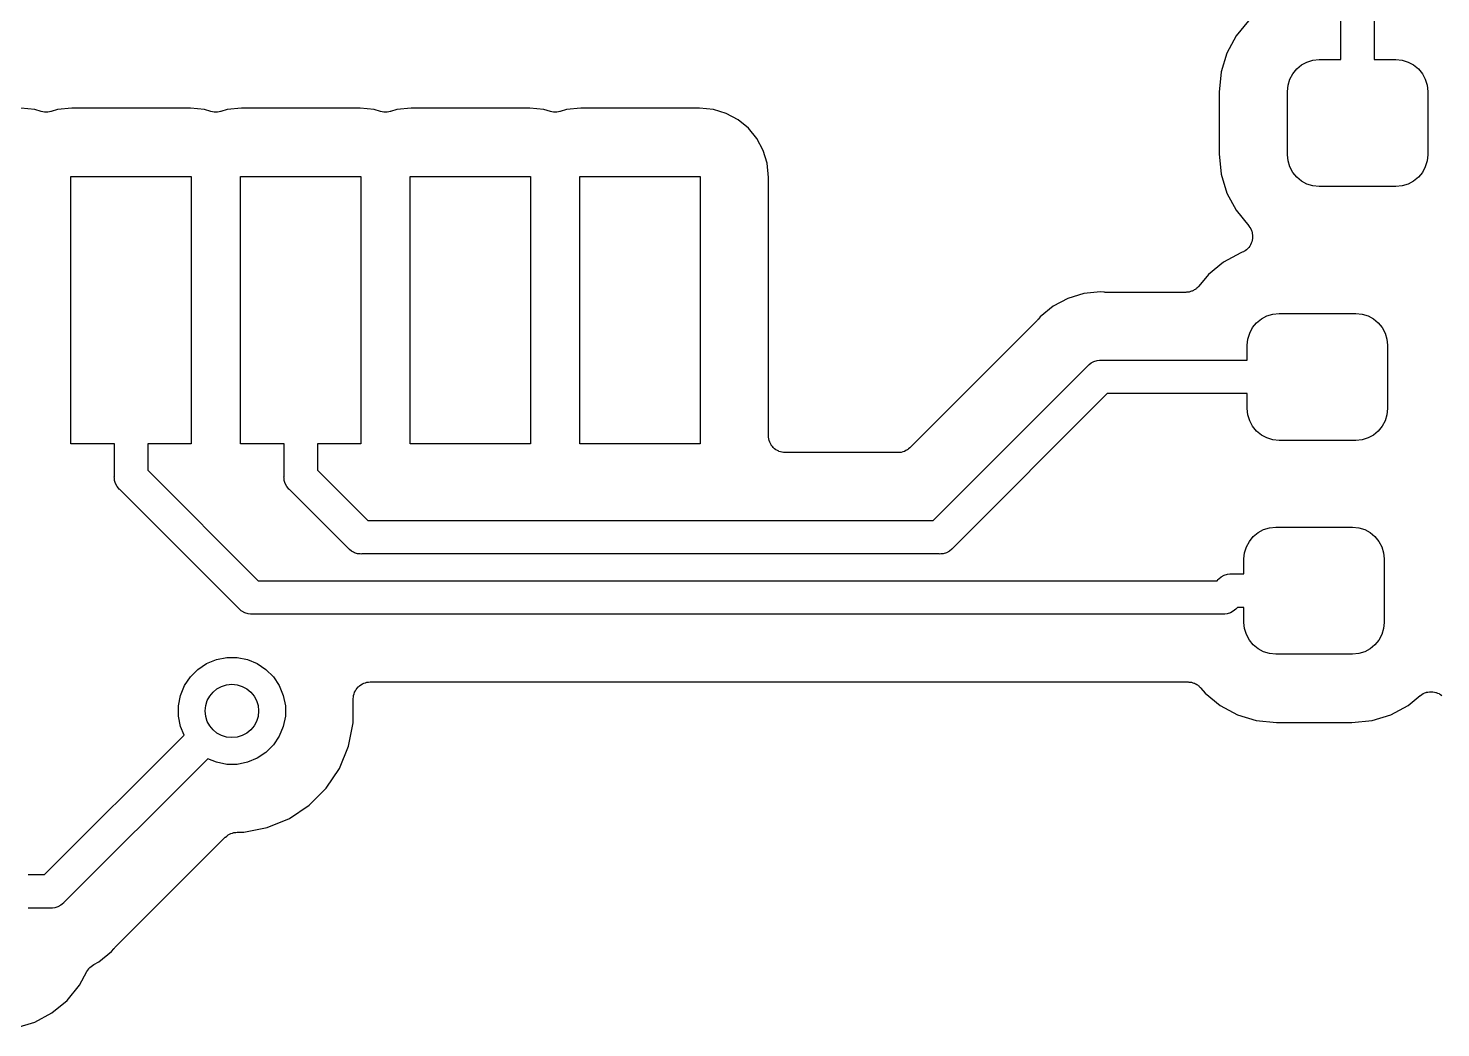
# Model space of a CAD drawing. Extents: x 4.98 to 6.83, y -5.59 to -3.87.
# Drawn here: x 5.9242 to 6.3405, y -5.1642 to -4.8697 of the extents above; entities that cross this region are included whole.
import ezdxf

# ---------------------------------------------------------------- set-up
doc = ezdxf.new("R2010")
doc.units = 0
doc.header["$MEASUREMENT"] = 0
doc.layers.add('BLACK', color=7, linetype='CONTINUOUS')

msp = doc.modelspace()

# ---------------------------------------------------------------- linework, layer by layer
at = {"layer": 'BLACK', "linetype": 'CONTINUOUS'}
for p, q in [((6.31102, -4.87894), (6.31102, -4.79453)), ((6.32087, -4.79633), (6.32087, -4.87894)), ((6.2838, -4.86747), (6.28014, -4.87193)), ((6.28014, -4.87193), (6.27742, -4.87702)), ((6.27742, -4.87702), (6.27574, -4.88254)), ((6.29685, -4.88309), (6.29801, -4.88168)), ((6.29801, -4.88168), (6.29943, -4.88051)), ((6.29943, -4.88051), (6.30105, -4.87965)), ((6.30105, -4.87965), (6.3028, -4.87912)), ((6.3028, -4.87912), (6.30463, -4.87894)), ((6.30463, -4.87894), (6.31102, -4.87894)), ((6.32087, -4.87894), (6.32726, -4.87894)), ((6.32726, -4.87894), (6.32909, -4.87912)), ((6.32909, -4.87912), (6.33084, -4.87965)), ((6.33084, -4.87965), (6.33246, -4.88051)), ((6.33246, -4.88051), (6.33388, -4.88168)), ((6.33388, -4.88168), (6.33504, -4.88309)), ((6.27574, -4.88254), (6.27515, -4.88853)), ((6.29528, -4.88829), (6.29546, -4.88646)), ((6.29546, -4.88646), (6.29599, -4.88471)), ((6.29599, -4.88471), (6.29685, -4.88309)), ((6.33504, -4.88309), (6.3359, -4.88471)), ((6.3359, -4.88471), (6.33643, -4.88646)), ((6.33643, -4.88646), (6.33661, -4.88829)), ((6.27515, -4.88853), (6.27515, -4.90674)), ((6.29528, -4.90699), (6.29528, -4.88829)), ((6.33661, -4.88829), (6.33661, -4.90699)), ((5.92616, -4.89368), (5.922, -4.89326)), ((5.92808, -4.89426), (5.92616, -4.89368)), ((5.92853, -4.89434), (5.92808, -4.89426)), ((5.92898, -4.89444), (5.92853, -4.89434)), ((5.92901, -4.89444), (5.92898, -4.89444)), ((5.92903, -4.89445), (5.92901, -4.89444)), ((5.92949, -4.89445), (5.92903, -4.89445)), ((5.92995, -4.89445), (5.92949, -4.89445)), ((5.92998, -4.89445), (5.92995, -4.89445)), ((5.93001, -4.89445), (5.92998, -4.89445)), ((5.93046, -4.89436), (5.93001, -4.89445)), ((5.93091, -4.89427), (5.93046, -4.89436)), ((5.93097, -4.89426), (5.93091, -4.89427)), ((5.93098, -4.89426), (5.93097, -4.89426)), ((5.93097, -4.89426), (5.93097, -4.89426)), ((5.93097, -4.89426), (5.93097, -4.89426)), ((5.93289, -4.89368), (5.93098, -4.89426)), ((5.93706, -4.89326), (5.93289, -4.89368)), ((5.972, -4.89326), (5.93706, -4.89326)), ((5.97616, -4.89368), (5.972, -4.89326)), ((5.97808, -4.89426), (5.97616, -4.89368)), ((5.97853, -4.89434), (5.97808, -4.89426)), ((5.97898, -4.89444), (5.97853, -4.89434)), ((5.97901, -4.89444), (5.97898, -4.89444)), ((5.97903, -4.89445), (5.97901, -4.89444)), ((5.97949, -4.89445), (5.97903, -4.89445)), ((5.97995, -4.89445), (5.97949, -4.89445)), ((5.97998, -4.89445), (5.97995, -4.89445)), ((5.98001, -4.89445), (5.97998, -4.89445)), ((5.98046, -4.89436), (5.98001, -4.89445)), ((5.98091, -4.89427), (5.98046, -4.89436)), ((5.98097, -4.89426), (5.98091, -4.89427)), ((5.98098, -4.89426), (5.98097, -4.89426)), ((5.98097, -4.89426), (5.98097, -4.89426)), ((5.98097, -4.89426), (5.98097, -4.89426)), ((5.98289, -4.89368), (5.98098, -4.89426)), ((5.98706, -4.89326), (5.98289, -4.89368)), ((6.022, -4.89326), (5.98706, -4.89326)), ((6.02616, -4.89368), (6.022, -4.89326)), ((6.02808, -4.89426), (6.02616, -4.89368)), ((6.02853, -4.89434), (6.02808, -4.89426)), ((6.02898, -4.89444), (6.02853, -4.89434)), ((6.02901, -4.89444), (6.02898, -4.89444)), ((6.02903, -4.89445), (6.02901, -4.89444)), ((6.02949, -4.89445), (6.02903, -4.89445)), ((6.02995, -4.89445), (6.02949, -4.89445)), ((6.02998, -4.89445), (6.02995, -4.89445)), ((6.03001, -4.89445), (6.02998, -4.89445)), ((6.03046, -4.89436), (6.03001, -4.89445)), ((6.03091, -4.89427), (6.03046, -4.89436)), ((6.03097, -4.89426), (6.03091, -4.89427)), ((6.03098, -4.89426), (6.03097, -4.89426)), ((6.03097, -4.89426), (6.03097, -4.89426)), ((6.03097, -4.89426), (6.03097, -4.89426)), ((6.03289, -4.89368), (6.03098, -4.89426)), ((6.03706, -4.89326), (6.03289, -4.89368)), ((6.072, -4.89326), (6.03706, -4.89326)), ((6.07616, -4.89368), (6.072, -4.89326)), ((6.07808, -4.89426), (6.07616, -4.89368)), ((6.07853, -4.89434), (6.07808, -4.89426)), ((6.07898, -4.89444), (6.07853, -4.89434)), ((6.07901, -4.89444), (6.07898, -4.89444)), ((6.07903, -4.89445), (6.07901, -4.89444)), ((6.07949, -4.89445), (6.07903, -4.89445)), ((6.07995, -4.89445), (6.07949, -4.89445)), ((6.07998, -4.89445), (6.07995, -4.89445)), ((6.08001, -4.89445), (6.07998, -4.89445)), ((6.08046, -4.89436), (6.08001, -4.89445)), ((6.08091, -4.89427), (6.08046, -4.89436)), ((6.08097, -4.89426), (6.08091, -4.89427)), ((6.08098, -4.89426), (6.08097, -4.89426)), ((6.08097, -4.89426), (6.08097, -4.89426)), ((6.08097, -4.89426), (6.08097, -4.89426)), ((6.08289, -4.89368), (6.08098, -4.89426)), ((6.08706, -4.89326), (6.08289, -4.89368)), ((6.122, -4.89326), (6.08706, -4.89326)), ((6.12616, -4.89368), (6.122, -4.89326)), ((6.12993, -4.89482), (6.12616, -4.89368)), ((6.13341, -4.89668), (6.12993, -4.89482)), ((6.13645, -4.89918), (6.13341, -4.89668)), ((6.13895, -4.90222), (6.13645, -4.89918)), ((6.14081, -4.9057), (6.13895, -4.90222)), ((6.14195, -4.90946), (6.14081, -4.9057)), ((6.27515, -4.90674), (6.27574, -4.91273)), ((6.29546, -4.90881), (6.29528, -4.90699)), ((6.33661, -4.90699), (6.33643, -4.90881)), ((6.14237, -4.91363), (6.14195, -4.90946)), ((6.29599, -4.91057), (6.29546, -4.90881)), ((6.29685, -4.91218), (6.29599, -4.91057)), ((6.3359, -4.91057), (6.33504, -4.91218)), ((6.33643, -4.90881), (6.3359, -4.91057)), ((5.93681, -4.99213), (5.93681, -4.91339)), ((5.93681, -4.91339), (5.97224, -4.91339)), ((5.97224, -4.91339), (5.97224, -4.99213)), ((5.98681, -4.99213), (5.98681, -4.91339)), ((5.98681, -4.91339), (6.02224, -4.91339)), ((6.02224, -4.91339), (6.02224, -4.99213)), ((6.03681, -4.99213), (6.03681, -4.91339)), ((6.03681, -4.91339), (6.07224, -4.91339)), ((6.07224, -4.91339), (6.07224, -4.99213)), ((6.08681, -4.99213), (6.08681, -4.91339)), ((6.08681, -4.91339), (6.12224, -4.91339)), ((6.12224, -4.91339), (6.12224, -4.99213)), ((6.14237, -4.98976), (6.14237, -4.91363)), ((6.27574, -4.91273), (6.27742, -4.91826)), ((6.29801, -4.9136), (6.29685, -4.91218)), ((6.29943, -4.91476), (6.29801, -4.9136)), ((6.30105, -4.91563), (6.29943, -4.91476)), ((6.3028, -4.91616), (6.30105, -4.91563)), ((6.33084, -4.91563), (6.32909, -4.91616)), ((6.33246, -4.91476), (6.33084, -4.91563)), ((6.33388, -4.9136), (6.33246, -4.91476)), ((6.33504, -4.91218), (6.33388, -4.9136)), ((6.27742, -4.91826), (6.28014, -4.92335)), ((6.30463, -4.91634), (6.3028, -4.91616)), ((6.32726, -4.91634), (6.30463, -4.91634)), ((6.32909, -4.91616), (6.32726, -4.91634)), ((6.28014, -4.92335), (6.28391, -4.92794)), ((6.28391, -4.92794), (6.28394, -4.92798)), ((6.28394, -4.92798), (6.28394, -4.92798)), ((6.28394, -4.92798), (6.28394, -4.92798)), ((6.28394, -4.92798), (6.28396, -4.928)), ((6.28396, -4.928), (6.28422, -4.9284)), ((6.28422, -4.9284), (6.28448, -4.92879)), ((6.28448, -4.92879), (6.28448, -4.9288)), ((6.28448, -4.9288), (6.28449, -4.92882)), ((6.28449, -4.92882), (6.28467, -4.92927)), ((6.28467, -4.92927), (6.28484, -4.9297)), ((6.28492, -4.93213), (6.28483, -4.93259)), ((6.28484, -4.9297), (6.28484, -4.92971)), ((6.28484, -4.92971), (6.28485, -4.92972)), ((6.28485, -4.92972), (6.28494, -4.93019)), ((6.28502, -4.93166), (6.28492, -4.93213)), ((6.28494, -4.93019), (6.28503, -4.93066)), ((6.28503, -4.93068), (6.28502, -4.93116)), ((6.28502, -4.93116), (6.28502, -4.93163)), ((6.28502, -4.93163), (6.28502, -4.93164)), ((6.28502, -4.93164), (6.28502, -4.93166)), ((6.28503, -4.93066), (6.28503, -4.93067)), ((6.28503, -4.93067), (6.28503, -4.93068)), ((6.28159, -4.93586), (6.27645, -4.93861)), ((6.28193, -4.93572), (6.28159, -4.93586)), ((6.28238, -4.93554), (6.28193, -4.93572)), ((6.28239, -4.93553), (6.28238, -4.93554)), ((6.2824, -4.93553), (6.28239, -4.93553)), ((6.28279, -4.93527), (6.2824, -4.93553)), ((6.28319, -4.935), (6.28279, -4.93527)), ((6.2832, -4.93499), (6.28319, -4.935)), ((6.28321, -4.93499), (6.2832, -4.93499)), ((6.28355, -4.93465), (6.28321, -4.93499)), ((6.28389, -4.93432), (6.28355, -4.93465)), ((6.2839, -4.9343), (6.28389, -4.93431)), ((6.28389, -4.93431), (6.28389, -4.93432)), ((6.28417, -4.9339), (6.2839, -4.9343)), ((6.28444, -4.93351), (6.28417, -4.9339)), ((6.28445, -4.93349), (6.28444, -4.9335)), ((6.28444, -4.9335), (6.28444, -4.93351)), ((6.28463, -4.93305), (6.28445, -4.93349)), ((6.28482, -4.93261), (6.28463, -4.93305)), ((6.28483, -4.93259), (6.28482, -4.9326)), ((6.28482, -4.9326), (6.28482, -4.93261)), ((6.27645, -4.93861), (6.27199, -4.94227)), ((6.27199, -4.94227), (6.26918, -4.94569)), ((6.23527, -4.94788), (6.23057, -4.94931)), ((6.23917, -4.9475), (6.23527, -4.94788)), ((6.23918, -4.9475), (6.23917, -4.9475)), ((6.24016, -4.9474), (6.23918, -4.9475)), ((6.24114, -4.9475), (6.24016, -4.9474)), ((6.24135, -4.9475), (6.24114, -4.9475)), ((6.24156, -4.94752), (6.24135, -4.9475)), ((6.24163, -4.94752), (6.24156, -4.94752)), ((6.26532, -4.94752), (6.24163, -4.94752)), ((6.26554, -4.9475), (6.26532, -4.94752)), ((6.26576, -4.9475), (6.26554, -4.9475)), ((6.26602, -4.94745), (6.26576, -4.9475)), ((6.26629, -4.94742), (6.26602, -4.94745)), ((6.2665, -4.94736), (6.26629, -4.94742)), ((6.26672, -4.94732), (6.2665, -4.94736)), ((6.26697, -4.94722), (6.26672, -4.94732)), ((6.26722, -4.94714), (6.26697, -4.94722)), ((6.26742, -4.94704), (6.26722, -4.94714)), ((6.26762, -4.94696), (6.26742, -4.94704)), ((6.26785, -4.94681), (6.26762, -4.94696)), ((6.26809, -4.94668), (6.26785, -4.94681)), ((6.26826, -4.94655), (6.26809, -4.94668)), ((6.26844, -4.94643), (6.26826, -4.94655)), ((6.26863, -4.94624), (6.26844, -4.94643)), ((6.26884, -4.94607), (6.26863, -4.94624)), ((6.26898, -4.9459), (6.26884, -4.94607)), ((6.26914, -4.94575), (6.26898, -4.9459)), ((6.26918, -4.94569), (6.26914, -4.94575)), ((6.22624, -4.95162), (6.22245, -4.95473)), ((6.23057, -4.94931), (6.22624, -4.95162)), ((6.2215, -4.95586), (6.18406, -4.9933)), ((6.22163, -4.9557), (6.2215, -4.95586)), ((6.22178, -4.95555), (6.22163, -4.9557)), ((6.22183, -4.95549), (6.22178, -4.95555)), ((6.22245, -4.95473), (6.22183, -4.95549)), ((6.28504, -4.9579), (6.2862, -4.95648)), ((6.2862, -4.95648), (6.28762, -4.95532)), ((6.28762, -4.95532), (6.28924, -4.95445)), ((6.28924, -4.95445), (6.29099, -4.95392)), ((6.29099, -4.95392), (6.29281, -4.95374)), ((6.29281, -4.95374), (6.31545, -4.95374)), ((6.31545, -4.95374), (6.31728, -4.95392)), ((6.31728, -4.95392), (6.31903, -4.95445)), ((6.31903, -4.95445), (6.32065, -4.95532)), ((6.32065, -4.95532), (6.32206, -4.95648)), ((6.32206, -4.95648), (6.32323, -4.9579)), ((6.28346, -4.96309), (6.28364, -4.96127)), ((6.28364, -4.96127), (6.28418, -4.95951)), ((6.28418, -4.95951), (6.28504, -4.9579)), ((6.32323, -4.9579), (6.32409, -4.95951)), ((6.32409, -4.95951), (6.32462, -4.96127)), ((6.32462, -4.96127), (6.3248, -4.96309)), ((6.28346, -4.96752), (6.28346, -4.96309)), ((6.3248, -4.96309), (6.3248, -4.98179)), ((6.19088, -5.01476), (6.23651, -4.96913)), ((6.23651, -4.96913), (6.23666, -4.96894)), ((6.23666, -4.96894), (6.23685, -4.96879)), ((6.23685, -4.96879), (6.23741, -4.96833)), ((6.23685, -4.96879), (6.23685, -4.96879)), ((6.23741, -4.96833), (6.23827, -4.96787)), ((6.23741, -4.96833), (6.23741, -4.96833)), ((6.23741, -4.96833), (6.23741, -4.96833)), ((6.23827, -4.96787), (6.23919, -4.96759)), ((6.23919, -4.96759), (6.23992, -4.96752)), ((6.23992, -4.96752), (6.24016, -4.9675)), ((6.23992, -4.96752), (6.23992, -4.96752)), ((6.24016, -4.9675), (6.2404, -4.96752)), ((6.2404, -4.96752), (6.28346, -4.96752)), ((6.2422, -4.97736), (6.19656, -5.02299)), ((6.28346, -4.97736), (6.2422, -4.97736)), ((6.28346, -4.98179), (6.28346, -4.97736)), ((6.28364, -4.98362), (6.28346, -4.98179)), ((6.3248, -4.98179), (6.32462, -4.98362)), ((6.28418, -4.98537), (6.28364, -4.98362)), ((6.28504, -4.98699), (6.28418, -4.98537)), ((6.32409, -4.98537), (6.32323, -4.98699)), ((6.32462, -4.98362), (6.32409, -4.98537)), ((6.14241, -4.99023), (6.14237, -4.98976)), ((6.14245, -4.9907), (6.14241, -4.99023)), ((6.2862, -4.9884), (6.28504, -4.98699)), ((6.28762, -4.98957), (6.2862, -4.9884)), ((6.28924, -4.99043), (6.28762, -4.98957)), ((6.29099, -4.99096), (6.28924, -4.99043)), ((6.31903, -4.99043), (6.31728, -4.99096)), ((6.32065, -4.98957), (6.31903, -4.99043)), ((6.32206, -4.9884), (6.32065, -4.98957)), ((6.32323, -4.98699), (6.32206, -4.9884)), ((5.94961, -4.99213), (5.93681, -4.99213)), ((5.94961, -5.00173), (5.94961, -4.99213)), ((5.97224, -4.99213), (5.95945, -4.99213)), ((5.95945, -4.99213), (5.95945, -4.99993)), ((5.99961, -4.99213), (5.98681, -4.99213)), ((5.99961, -5.00173), (5.99961, -4.99213)), ((6.02224, -4.99213), (6.00945, -4.99213)), ((6.00945, -4.99213), (6.00945, -4.99993)), ((6.07224, -4.99213), (6.03681, -4.99213)), ((6.12224, -4.99213), (6.08681, -4.99213)), ((6.14246, -4.99072), (6.14245, -4.9907)), ((6.14246, -4.99073), (6.14246, -4.99072)), ((6.1426, -4.99119), (6.14246, -4.99073)), ((6.14273, -4.99164), (6.1426, -4.99119)), ((6.14274, -4.99165), (6.14273, -4.99164)), ((6.14274, -4.99167), (6.14274, -4.99165)), ((6.14296, -4.99208), (6.14274, -4.99167)), ((6.14318, -4.9925), (6.14296, -4.99208)), ((6.14319, -4.99252), (6.14318, -4.9925)), ((6.1432, -4.99253), (6.14319, -4.99252)), ((6.1435, -4.9929), (6.1432, -4.99253)), ((6.14379, -4.99326), (6.1435, -4.9929)), ((6.14381, -4.99327), (6.14379, -4.99326)), ((6.14382, -4.99329), (6.14381, -4.99327)), ((6.14418, -4.99359), (6.14382, -4.99329)), ((6.14454, -4.99389), (6.14418, -4.99359)), ((6.14456, -4.9939), (6.14454, -4.99389)), ((6.14457, -4.99391), (6.14456, -4.9939)), ((6.14498, -4.99413), (6.14457, -4.99391)), ((6.1454, -4.99436), (6.14498, -4.99413)), ((6.14541, -4.99436), (6.1454, -4.99436)), ((6.14543, -4.99437), (6.14541, -4.99436)), ((6.14588, -4.99451), (6.14543, -4.99437)), ((6.14633, -4.99465), (6.14588, -4.99451)), ((6.14634, -4.99466), (6.14633, -4.99465)), ((6.14636, -4.99466), (6.14634, -4.99466)), ((6.14683, -4.99471), (6.14636, -4.99466)), ((6.1473, -4.99476), (6.14683, -4.99471)), ((6.14733, -4.99476), (6.1473, -4.99476)), ((6.14737, -4.99476), (6.14733, -4.99476)), ((6.14733, -4.99476), (6.14733, -4.99476)), ((6.14733, -4.99476), (6.14733, -4.99476)), ((6.18052, -4.99476), (6.14737, -4.99476)), ((6.18098, -4.99472), (6.18052, -4.99476)), ((6.18144, -4.99468), (6.18098, -4.99472)), ((6.18146, -4.99467), (6.18144, -4.99468)), ((6.18149, -4.99467), (6.18146, -4.99467)), ((6.18193, -4.99454), (6.18149, -4.99467)), ((6.18238, -4.99441), (6.18193, -4.99454)), ((6.1824, -4.99439), (6.18238, -4.99441)), ((6.18243, -4.99439), (6.1824, -4.99439)), ((6.18283, -4.99417), (6.18243, -4.99439)), ((6.18324, -4.99396), (6.18283, -4.99417)), ((6.18326, -4.99394), (6.18324, -4.99396)), ((6.18329, -4.99393), (6.18326, -4.99394)), ((6.18364, -4.99364), (6.18329, -4.99393)), ((6.18401, -4.99335), (6.18364, -4.99364)), ((6.18404, -4.99331), (6.18401, -4.99335)), ((6.18406, -4.9933), (6.18404, -4.99331)), ((6.18404, -4.99331), (6.18404, -4.99331)), ((6.18404, -4.99331), (6.18404, -4.99331)), ((6.29281, -4.99114), (6.29099, -4.99096)), ((6.31545, -4.99114), (6.29281, -4.99114)), ((6.31728, -4.99096), (6.31545, -4.99114)), ((5.94958, -5.00197), (5.94961, -5.00173)), ((5.94961, -5.00221), (5.94958, -5.00197)), ((5.94962, -5.00234), (5.94961, -5.00221)), ((5.94968, -5.00293), (5.94962, -5.00234)), ((5.94996, -5.00386), (5.94968, -5.00293)), ((5.95945, -4.99993), (5.992, -5.03248)), ((5.99958, -5.00197), (5.99961, -5.00173)), ((5.99961, -5.00221), (5.99958, -5.00197)), ((5.99962, -5.00234), (5.99961, -5.00221)), ((5.99968, -5.00293), (5.99962, -5.00234)), ((5.99996, -5.00386), (5.99968, -5.00293)), ((6.00945, -4.99993), (6.02428, -5.01476)), ((5.95042, -5.00472), (5.94996, -5.00386)), ((5.95084, -5.00523), (5.95042, -5.00472)), ((5.95103, -5.00547), (5.95084, -5.00523)), ((5.95122, -5.00562), (5.95103, -5.00547)), ((5.98631, -5.04071), (5.95122, -5.00562)), ((6.00042, -5.00472), (5.99996, -5.00386)), ((6.00084, -5.00523), (6.00042, -5.00472)), ((6.00103, -5.00547), (6.00084, -5.00523)), ((6.00122, -5.00562), (6.00103, -5.00547)), ((6.01859, -5.02299), (6.00122, -5.00562)), ((6.02428, -5.01476), (6.19088, -5.01476)), ((6.28406, -5.02089), (6.28522, -5.01947)), ((6.28522, -5.01947), (6.28664, -5.01831)), ((6.28664, -5.01831), (6.28825, -5.01744)), ((6.28825, -5.01744), (6.29001, -5.01691)), ((6.29001, -5.01691), (6.29183, -5.01673)), ((6.29183, -5.01673), (6.31447, -5.01673)), ((6.31447, -5.01673), (6.31629, -5.01691)), ((6.31629, -5.01691), (6.31805, -5.01744)), ((6.31805, -5.01744), (6.31966, -5.01831)), ((6.31966, -5.01831), (6.32108, -5.01947)), ((6.32108, -5.01947), (6.32224, -5.02089)), ((6.01875, -5.02318), (6.01859, -5.02299)), ((6.01893, -5.02334), (6.01875, -5.02318)), ((6.0195, -5.0238), (6.01893, -5.02334)), ((6.01893, -5.02334), (6.01893, -5.02334)), ((6.02007, -5.0241), (6.0195, -5.0238)), ((6.19566, -5.0238), (6.19481, -5.02425)), ((6.19641, -5.02318), (6.19566, -5.0238)), ((6.19656, -5.02299), (6.19641, -5.02318)), ((6.28266, -5.02426), (6.28319, -5.0225)), ((6.28319, -5.0225), (6.28406, -5.02089)), ((6.32224, -5.02089), (6.32311, -5.0225)), ((6.32311, -5.0225), (6.32364, -5.02426)), ((6.02035, -5.02425), (6.02007, -5.0241)), ((6.02128, -5.02454), (6.02035, -5.02425)), ((6.022, -5.02461), (6.02128, -5.02454)), ((6.02224, -5.02463), (6.022, -5.02461)), ((6.022, -5.02461), (6.022, -5.02461)), ((6.02249, -5.02461), (6.02224, -5.02463)), ((6.19267, -5.02461), (6.02249, -5.02461)), ((6.19291, -5.02463), (6.19267, -5.02461)), ((6.19315, -5.02461), (6.19291, -5.02463)), ((6.19388, -5.02454), (6.19315, -5.02461)), ((6.19315, -5.02461), (6.19315, -5.02461)), ((6.19481, -5.02425), (6.19388, -5.02454)), ((6.28248, -5.02608), (6.28266, -5.02426)), ((6.28248, -5.03051), (6.28248, -5.02608)), ((6.32364, -5.02426), (6.32382, -5.02608)), ((6.32382, -5.02608), (6.32382, -5.04478)), ((6.27454, -5.03248), (6.27489, -5.03212)), ((6.27489, -5.03212), (6.27505, -5.03194)), ((6.27505, -5.03194), (6.2758, -5.03132)), ((6.2758, -5.03132), (6.27665, -5.03086)), ((6.27665, -5.03086), (6.27758, -5.03058)), ((6.27758, -5.03058), (6.2783, -5.03051)), ((6.2783, -5.03051), (6.27854, -5.03049)), ((6.2783, -5.03051), (6.2783, -5.03051)), ((6.27854, -5.03049), (6.27878, -5.03051)), ((6.27878, -5.03051), (6.28248, -5.03051)), ((5.992, -5.03248), (6.27454, -5.03248)), ((6.28058, -5.04035), (6.28023, -5.04071)), ((6.28248, -5.04035), (6.28058, -5.04035)), ((6.28248, -5.04478), (6.28248, -5.04035)), ((5.98646, -5.0409), (5.98631, -5.04071)), ((5.98665, -5.04105), (5.98646, -5.0409)), ((5.98698, -5.04132), (5.98665, -5.04105)), ((5.98665, -5.04105), (5.98665, -5.04105)), ((5.98721, -5.04151), (5.98698, -5.04132)), ((5.98807, -5.04197), (5.98721, -5.04151)), ((5.989, -5.04225), (5.98807, -5.04197)), ((5.98972, -5.04232), (5.989, -5.04225)), ((5.98996, -5.04235), (5.98972, -5.04232)), ((5.98972, -5.04232), (5.98972, -5.04232)), ((5.9902, -5.04232), (5.98996, -5.04235)), ((6.27633, -5.04232), (5.9902, -5.04232)), ((6.27657, -5.04235), (6.27633, -5.04232)), ((6.27682, -5.04232), (6.27657, -5.04235)), ((6.27754, -5.04225), (6.27682, -5.04232)), ((6.27682, -5.04232), (6.27682, -5.04232)), ((6.27847, -5.04197), (6.27754, -5.04225)), ((6.27932, -5.04151), (6.27847, -5.04197)), ((6.28007, -5.0409), (6.27932, -5.04151)), ((6.28023, -5.04071), (6.28007, -5.0409)), ((6.28266, -5.04661), (6.28248, -5.04478)), ((6.28319, -5.04836), (6.28266, -5.04661)), ((6.28406, -5.04998), (6.28319, -5.04836)), ((6.32311, -5.04836), (6.32224, -5.04998)), ((6.32364, -5.04661), (6.32311, -5.04836)), ((6.32382, -5.04478), (6.32364, -5.04661)), ((6.28522, -5.0514), (6.28406, -5.04998)), ((6.28664, -5.05256), (6.28522, -5.0514)), ((6.28825, -5.05342), (6.28664, -5.05256)), ((6.31966, -5.05256), (6.31805, -5.05342)), ((6.32108, -5.0514), (6.31966, -5.05256)), ((6.32224, -5.04998), (6.32108, -5.0514)), ((5.97421, -5.05863), (5.97679, -5.05691)), ((5.97679, -5.05691), (5.97966, -5.05572)), ((5.97966, -5.05572), (5.9827, -5.05512)), ((5.9827, -5.05512), (5.9858, -5.05512)), ((5.9858, -5.05512), (5.98885, -5.05572)), ((5.98885, -5.05572), (5.99171, -5.05691)), ((5.99171, -5.05691), (5.99429, -5.05863)), ((6.29001, -5.05395), (6.28825, -5.05342)), ((6.29183, -5.05413), (6.29001, -5.05395)), ((6.31447, -5.05413), (6.29183, -5.05413)), ((6.31629, -5.05395), (6.31447, -5.05413)), ((6.31805, -5.05342), (6.31629, -5.05395)), ((5.9703, -5.06341), (5.97202, -5.06083)), ((5.97202, -5.06083), (5.97421, -5.05863)), ((5.99429, -5.05863), (5.99648, -5.06083)), ((5.99648, -5.06083), (5.99821, -5.06341)), ((5.96911, -5.06627), (5.9703, -5.06341)), ((5.99821, -5.06341), (5.99939, -5.06627)), ((6.02025, -5.06583), (6.02039, -5.06539)), ((6.02039, -5.06539), (6.0204, -5.06537)), ((6.0204, -5.06535), (6.02063, -5.06494)), ((6.0204, -5.06537), (6.0204, -5.06535)), ((6.02063, -5.06494), (6.02085, -5.06453)), ((6.02085, -5.06453), (6.02087, -5.06451)), ((6.02087, -5.0645), (6.02118, -5.06414)), ((6.02087, -5.06451), (6.02087, -5.0645)), ((6.02118, -5.06414), (6.02148, -5.06378)), ((6.02148, -5.06378), (6.02149, -5.06376)), ((6.02149, -5.06376), (6.0215, -5.06375)), ((6.0215, -5.06375), (6.02187, -5.06346)), ((6.02187, -5.06346), (6.02223, -5.06316)), ((6.02223, -5.06316), (6.02225, -5.06315)), ((6.02225, -5.06315), (6.02226, -5.06314)), ((6.02226, -5.06314), (6.02268, -5.06292)), ((6.02268, -5.06292), (6.02309, -5.0627)), ((6.02309, -5.0627), (6.02311, -5.0627)), ((6.02311, -5.0627), (6.02313, -5.06269)), ((6.02313, -5.06269), (6.02358, -5.06255)), ((6.02358, -5.06255), (6.02403, -5.06242)), ((6.02403, -5.06242), (6.02405, -5.06242)), ((6.02405, -5.06242), (6.02406, -5.06241)), ((6.02406, -5.06241), (6.02453, -5.06237)), ((6.02453, -5.06237), (6.025, -5.06232)), ((6.025, -5.06232), (6.26595, -5.06232)), ((6.26595, -5.06232), (6.26602, -5.06232)), ((6.26602, -5.06232), (6.26624, -5.06235)), ((6.26624, -5.06235), (6.26646, -5.06235)), ((6.26646, -5.06235), (6.26672, -5.0624)), ((6.26672, -5.0624), (6.26699, -5.06243)), ((6.26699, -5.06243), (6.2672, -5.0625)), ((6.2672, -5.0625), (6.26741, -5.06254)), ((6.26741, -5.06254), (6.26766, -5.06265)), ((6.26766, -5.06265), (6.26792, -5.06273)), ((6.26792, -5.06273), (6.26811, -5.06283)), ((6.26811, -5.06283), (6.26831, -5.06292)), ((6.26831, -5.06292), (6.26854, -5.06307)), ((6.26854, -5.06307), (6.26877, -5.0632)), ((6.26877, -5.0632), (6.26894, -5.06334)), ((6.26894, -5.06334), (6.26913, -5.06346)), ((6.26913, -5.06346), (6.26932, -5.06365)), ((6.26932, -5.06365), (6.26952, -5.06382)), ((6.26952, -5.06382), (6.26966, -5.064)), ((6.26966, -5.064), (6.26981, -5.06415)), ((6.26981, -5.06415), (6.27101, -5.06561)), ((6.3353, -5.06574), (6.33574, -5.06557)), ((6.33574, -5.06557), (6.33617, -5.06539)), ((6.33617, -5.06539), (6.33619, -5.06539)), ((6.33619, -5.06539), (6.33621, -5.06538)), ((6.33621, -5.06538), (6.33667, -5.06529)), ((6.33667, -5.06529), (6.33713, -5.0652)), ((6.33713, -5.0652), (6.33715, -5.0652)), ((6.33715, -5.0652), (6.33716, -5.0652)), ((6.33716, -5.0652), (6.33763, -5.0652)), ((6.33763, -5.0652), (6.3381, -5.06521)), ((6.3381, -5.06521), (6.33812, -5.06521)), ((6.33812, -5.06521), (6.33814, -5.06521)), ((6.33814, -5.06521), (6.3386, -5.06531)), ((6.3386, -5.06531), (6.33906, -5.0654)), ((6.33906, -5.0654), (6.33908, -5.06541)), ((6.33908, -5.06541), (6.3391, -5.06541)), ((6.3391, -5.06541), (6.33953, -5.06559)), ((5.9685, -5.06932), (5.96911, -5.06627)), ((5.9685, -5.07242), (5.9685, -5.06932)), ((5.99939, -5.06627), (6, -5.06932)), ((6, -5.06932), (6, -5.07242)), ((6.02, -5.06725), (6.02005, -5.06678)), ((6.02, -5.06729), (6.02, -5.06725)), ((6.02, -5.06732), (6.02, -5.06729)), ((6.02, -5.06729), (6.02, -5.06729)), ((6.02, -5.06729), (6.02, -5.06729)), ((6.02, -5.07439), (6.02, -5.06732)), ((6.02005, -5.06678), (6.0201, -5.06632)), ((6.0201, -5.06632), (6.02011, -5.0663)), ((6.02011, -5.06628), (6.02025, -5.06583)), ((6.02011, -5.0663), (6.02011, -5.06628)), ((6.27101, -5.06561), (6.27547, -5.06927)), ((6.27547, -5.06927), (6.28056, -5.07199)), ((6.32574, -5.07199), (6.33083, -5.06927)), ((6.33083, -5.06927), (6.33443, -5.06632)), ((6.33443, -5.06632), (6.33445, -5.0663)), ((6.33445, -5.0663), (6.33448, -5.06627)), ((6.33445, -5.0663), (6.33445, -5.0663)), ((6.33445, -5.0663), (6.33445, -5.0663)), ((6.33448, -5.06627), (6.33487, -5.06602)), ((6.33487, -5.06602), (6.33526, -5.06576)), ((6.33526, -5.06576), (6.33528, -5.06575)), ((6.33528, -5.06575), (6.3353, -5.06574)), ((6.33953, -5.06559), (6.33996, -5.06577)), ((6.33996, -5.06577), (6.33998, -5.06578)), ((6.33998, -5.06578), (6.33999, -5.06579)), ((6.33999, -5.06579), (6.34038, -5.06606)), ((6.34038, -5.06606), (6.34077, -5.06632)), ((5.96911, -5.07546), (5.9685, -5.07242)), ((6, -5.07242), (5.99939, -5.07546)), ((6.28056, -5.07199), (6.28609, -5.07366)), ((6.28609, -5.07366), (6.29208, -5.07425)), ((6.31422, -5.07425), (6.32021, -5.07366)), ((6.32021, -5.07366), (6.32574, -5.07199)), ((5.92906, -5.11909), (5.97016, -5.078)), ((5.97016, -5.078), (5.96911, -5.07546)), ((5.99939, -5.07546), (5.99821, -5.07833)), ((6.01863, -5.08129), (6.02, -5.07439)), ((6.29208, -5.07425), (6.31422, -5.07425)), ((5.99648, -5.0809), (5.99429, -5.0831)), ((5.99821, -5.07833), (5.99648, -5.0809)), ((6.01593, -5.0878), (6.01863, -5.08129)), ((5.97712, -5.08496), (5.93475, -5.12732)), ((5.97966, -5.08601), (5.97712, -5.08496)), ((5.9827, -5.08661), (5.97966, -5.08601)), ((5.98885, -5.08601), (5.9858, -5.08661)), ((5.99171, -5.08482), (5.98885, -5.08601)), ((5.99429, -5.0831), (5.99171, -5.08482)), ((5.9858, -5.08661), (5.9827, -5.08661)), ((6.01202, -5.09365), (6.01593, -5.0878)), ((6.00704, -5.09863), (6.01202, -5.09365)), ((6.00118, -5.10255), (6.00704, -5.09863)), ((5.99468, -5.10524), (6.00118, -5.10255)), ((5.98351, -5.10721), (5.98391, -5.10699)), ((5.98391, -5.10699), (5.98394, -5.10698)), ((5.98394, -5.10698), (5.98396, -5.10697)), ((5.98396, -5.10697), (5.98441, -5.10684)), ((5.98441, -5.10684), (5.98485, -5.10671)), ((5.98485, -5.10671), (5.98487, -5.10671)), ((5.98487, -5.10671), (5.9849, -5.1067)), ((5.9849, -5.1067), (5.98536, -5.10666)), ((5.98536, -5.10666), (5.98582, -5.10661)), ((5.98582, -5.10661), (5.98777, -5.10661)), ((5.98777, -5.10661), (5.99468, -5.10524)), ((5.94976, -5.1406), (5.98228, -5.10808)), ((5.98228, -5.10808), (5.9823, -5.10807)), ((5.9823, -5.10807), (5.98233, -5.10803)), ((5.9823, -5.10807), (5.9823, -5.10807)), ((5.9823, -5.10807), (5.9823, -5.10807)), ((5.98233, -5.10803), (5.9827, -5.10774)), ((5.9827, -5.10774), (5.98305, -5.10745)), ((5.98305, -5.10745), (5.98308, -5.10744)), ((5.98308, -5.10744), (5.9831, -5.10742)), ((5.9831, -5.10742), (5.98351, -5.10721)), ((5.92421, -5.11909), (5.92906, -5.11909)), ((5.9346, -5.12751), (5.93385, -5.12813)), ((5.93475, -5.12732), (5.9346, -5.12751)), ((5.93086, -5.12894), (5.92421, -5.12894)), ((5.9311, -5.12896), (5.93086, -5.12894)), ((5.93134, -5.12894), (5.9311, -5.12896)), ((5.93207, -5.12887), (5.93134, -5.12894)), ((5.93134, -5.12894), (5.93134, -5.12894)), ((5.93299, -5.12858), (5.93207, -5.12887)), ((5.93385, -5.12813), (5.93299, -5.12858)), ((5.94501, -5.14484), (5.94881, -5.14172)), ((5.94881, -5.14172), (5.94943, -5.14096)), ((5.94943, -5.14096), (5.94948, -5.14091)), ((5.94948, -5.14091), (5.94963, -5.14076)), ((5.94963, -5.14076), (5.94976, -5.1406)), ((5.93935, -5.15169), (5.9415, -5.14767)), ((5.9415, -5.14766), (5.94153, -5.14761)), ((5.9415, -5.14767), (5.9415, -5.14766)), ((5.9415, -5.14766), (5.9415, -5.14766)), ((5.9415, -5.14766), (5.9415, -5.14766)), ((5.94153, -5.14761), (5.94179, -5.14723)), ((5.94179, -5.14723), (5.94205, -5.14685)), ((5.94205, -5.14685), (5.94207, -5.14683)), ((5.94207, -5.14683), (5.94208, -5.14681)), ((5.94208, -5.14681), (5.94241, -5.14649)), ((5.94241, -5.14649), (5.94274, -5.14616)), ((5.94274, -5.14616), (5.94276, -5.14615)), ((5.94276, -5.14615), (5.94278, -5.14613)), ((5.94278, -5.14613), (5.94317, -5.14588)), ((5.94317, -5.14588), (5.94355, -5.14562)), ((5.94355, -5.14562), (5.94501, -5.14484)), ((5.93568, -5.15616), (5.93935, -5.15169)), ((5.93122, -5.15982), (5.93568, -5.15616)), ((5.92613, -5.16254), (5.93122, -5.15982)), ((5.92061, -5.16422), (5.92613, -5.16254))]:
    msp.add_line(p, q, dxfattribs=at)
at = {"layer": 'BLACK'}
msp.add_circle((5.98425, -5.07087), 0.00787, dxfattribs=at)

doc.saveas('drawing.dxf')
